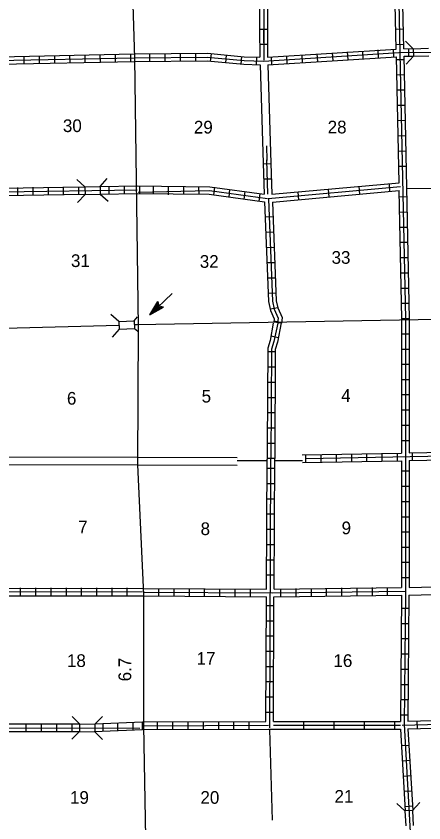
# Model space of a CAD drawing. Extents: x 1640390 to 2179601, y 15437295 to 15889889.
# Drawn here: x 1910816 to 1926859, y 15631554 to 15663303 of the extents above; entities that cross this region are included whole.
import ezdxf

# ---------------------------------------------------------------- set-up
doc = ezdxf.new("R2010")
doc.units = 0
for name, color, linetype in [('L10', 7, 'Continuous'), ('L13', 7, 'Continuous'), ('L14', 7, 'Continuous'), ('L18', 7, 'Continuous'), ('L28', 7, 'Continuous'), ('L3', 7, 'Continuous'), ('L8', 7, 'Continuous'), ('L9', 7, 'Continuous')]:
    doc.layers.add(name, color=color, linetype=linetype)

msp = doc.modelspace()

# ---------------------------------------------------------------- linework, layer by layer
at = {"layer": 'L10'}
for points in [[(1920418, 15661381), (1920538, 15657518)], [(1920719, 15661392), (1920839, 15657519)], [(1910449, 15645963), (1915594, 15645946)], [(1915578, 15645946), (1919508, 15645933)], [(1910449, 15645662), (1915592, 15645646)], [(1915592, 15645646), (1919508, 15645633)], [(1926284, 15640821), (1931173, 15640947)], [(1926273, 15640520), (1931173, 15640646)]]:
    msp.add_lwpolyline(points, dxfattribs=at)
at = {"layer": 'L13'}
for points in [[(1926183, 15656523), (1931331, 15656571)], [(1920682, 15645805), (1919508, 15645805)], [(1922078, 15645805), (1920978, 15645805)], [(1920782, 15635229), (1920893, 15631654)]]:
    msp.add_lwpolyline(points, dxfattribs=at)
at = {"layer": 'L18'}
for p, q in [((1926442, 15662020), (1926136, 15662316)), ((1926442, 15662020), (1927044, 15662041)), ((1926442, 15662020), (1926453, 15661724)), ((1926453, 15661724), (1926157, 15661413)), ((1926453, 15661724), (1927049, 15661740)), ((1913517, 15656582), (1913211, 15656872)), ((1914119, 15656597), (1914399, 15656914)), ((1913517, 15656582), (1914119, 15656597)), ((1913517, 15656582), (1913528, 15656281)), ((1914119, 15656597), (1914124, 15656296)), ((1913528, 15656281), (1913232, 15655974)), ((1913528, 15656281), (1914124, 15656296)), ((1914124, 15656296), (1914436, 15656017)), ((1914858, 15651280), (1914541, 15651565)), ((1915460, 15651312), (1915592, 15651470)), ((1914858, 15651280), (1915460, 15651312)), ((1914858, 15651280), (1914874, 15650979)), ((1914874, 15650979), (1915476, 15651016)), ((1915460, 15651312), (1915476, 15651016)), ((1915476, 15651016), (1915603, 15650905)), ((1914874, 15650979), (1914594, 15650663)), ((1913311, 15635445), (1913015, 15635746)), ((1913908, 15635440), (1914219, 15635741)), ((1913311, 15635144), (1913010, 15634849)), ((1913311, 15635445), (1913311, 15635144)), ((1913311, 15635445), (1913908, 15635440)), ((1913311, 15635144), (1913908, 15635139)), ((1913908, 15635440), (1913908, 15635139)), ((1913908, 15635139), (1914209, 15634838)), ((1926115, 15632029), (1925798, 15632314)), ((1926416, 15632045), (1926701, 15632357)), ((1926416, 15632045), (1926115, 15632029)), ((1926115, 15632029), (1926152, 15631433)), ((1926416, 15632045), (1926442, 15631448))]:
    msp.add_line(p, q, dxfattribs=at)
at = {"layer": 'L28'}
for p, q in [((1916076, 15651549), (1916957, 15652383)), ((1916076, 15651549), (1916392, 15652067)), ((1916134, 15651628), (1916392, 15652024)), ((1916176, 15651660), (1916392, 15652008)), ((1916224, 15651718), (1916408, 15651977)), ((1916392, 15652067), (1916435, 15651887)), ((1916076, 15651549), (1916609, 15651845)), ((1916134, 15651586), (1916556, 15651834)), ((1916176, 15651634), (1916540, 15651845)), ((1916234, 15651686), (1916509, 15651845)), ((1916266, 15651734), (1916382, 15651845)), ((1916276, 15651750), (1916408, 15651945)), ((1916292, 15651734), (1916477, 15651850)), ((1916308, 15651766), (1916382, 15651845)), ((1916350, 15651824), (1916419, 15651924)), ((1916350, 15651803), (1916440, 15651861)), ((1916377, 15651850), (1916419, 15651892)), ((1916408, 15651850), (1916435, 15651866)), ((1916609, 15651845), (1916435, 15651887))]:
    msp.add_line(p, q, dxfattribs=at)
at = {"layer": 'L3'}
for points in [[(1915149, 15672179), (1915476, 15661645), (1915624, 15651074)], [(1931785, 15651449), (1915582, 15651148), (1915486, 15651148)], [(1914853, 15651132), (1910365, 15651016)], [(1915624, 15651074), (1915592, 15645647), (1915824, 15640541), (1915824, 15635372), (1915919, 15630239)]]:
    msp.add_lwpolyline(points, dxfattribs=at)
at = {"layer": 'L8'}
for p, q in [((1920397, 15662792), (1920696, 15662795)), ((1920547, 15662793), (1920557, 15661683)), ((1926057, 15662791), (1925761, 15662780)), ((1920403, 15662195), (1920701, 15662198)), ((1926067, 15662189), (1925766, 15662178)), ((1915333, 15661513), (1915328, 15661814)), ((1916083, 15661524), (1916083, 15661825)), ((1916685, 15661524), (1916685, 15661825)), ((1917282, 15661529), (1917282, 15661830)), ((1917884, 15661540), (1917884, 15661840)), ((1918470, 15661524), (1918501, 15661825)), ((1922683, 15661513), (1922667, 15661814)), ((1923285, 15661555), (1923258, 15661856)), ((1923881, 15661598), (1923860, 15661899)), ((1924473, 15661629), (1924457, 15661930)), ((1925075, 15661672), (1925059, 15661972)), ((1925677, 15661703), (1925661, 15662004)), ((1926268, 15661724), (1926268, 15662020)), ((1911136, 15661429), (1911136, 15661730)), ((1911732, 15661439), (1911732, 15661740)), ((1912334, 15661455), (1912334, 15661745)), ((1912936, 15661466), (1912926, 15661767)), ((1913533, 15661471), (1913528, 15661772)), ((1914135, 15661487), (1914124, 15661788)), ((1914731, 15661497), (1914726, 15661798)), ((1919066, 15661471), (1919093, 15661772)), ((1919668, 15661413), (1919694, 15661714)), ((1920275, 15661392), (1920286, 15661682)), ((1920882, 15661408), (1920867, 15661703)), ((1921484, 15661439), (1921469, 15661740)), ((1922086, 15661481), (1922065, 15661782)), ((1926083, 15661587), (1925782, 15661582)), ((1926094, 15660990), (1925793, 15660980)), ((1926110, 15660388), (1925809, 15660383)), ((1926115, 15659787), (1925819, 15659781)), ((1926136, 15659190), (1925835, 15659179)), ((1926141, 15658588), (1925840, 15658583)), ((1926157, 15657991), (1925856, 15657981)), ((1920840, 15657488), (1920539, 15657479)), ((1926173, 15657389), (1925877, 15657379)), ((1920859, 15656892), (1920558, 15656883)), ((1910882, 15656254), (1910882, 15656555)), ((1911484, 15656265), (1911484, 15656566)), ((1912086, 15656270), (1912086, 15656571)), ((1912683, 15656281), (1912683, 15656582)), ((1913285, 15656291), (1913285, 15656587)), ((1914483, 15656307), (1914483, 15656608)), ((1915085, 15656312), (1915085, 15656613)), ((1915677, 15656323), (1915677, 15656624)), ((1916226, 15656291), (1916226, 15656587)), ((1916817, 15656270), (1916817, 15656571)), ((1917419, 15656291), (1917419, 15656587)), ((1918016, 15656281), (1918010, 15656582)), ((1918591, 15656265), (1918633, 15656566)), ((1919193, 15656180), (1919225, 15656481)), ((1919784, 15656096), (1919826, 15656397)), ((1920376, 15656017), (1920418, 15656312)), ((1926199, 15656191), (1925898, 15656180)), ((1926210, 15655589), (1925909, 15655578)), ((1920919, 15655399), (1920618, 15655388)), ((1926226, 15654987), (1925925, 15654987)), ((1920941, 15654797), (1920640, 15654792)), ((1920967, 15654195), (1920666, 15654190)), ((1926231, 15654390), (1925935, 15654390)), ((1920993, 15653598), (1920692, 15653588)), ((1926252, 15653788), (1925951, 15653788)), ((1921014, 15652996), (1920719, 15652991)), ((1926257, 15653186), (1925956, 15653186)), ((1921041, 15652405), (1920740, 15652389)), ((1926273, 15652590), (1925978, 15652590)), ((1926284, 15651988), (1925983, 15651988)), ((1921110, 15651829), (1920819, 15651771)), ((1925983, 15651407), (1926284, 15651407)), ((1921252, 15651222), (1920951, 15651254)), ((1921262, 15651228), (1920966, 15651292)), ((1921136, 15650641), (1920840, 15650705)), ((1925983, 15650805), (1926284, 15650805)), ((1921014, 15650090), (1920719, 15650090)), ((1925983, 15650203), (1926284, 15650203)), ((1921014, 15649490), (1920719, 15649490)), ((1925983, 15649607), (1926284, 15649607)), ((1921009, 15648887), (1920708, 15648887)), ((1925983, 15649005), (1926284, 15649005)), ((1921009, 15648287), (1920708, 15648287)), ((1925983, 15648408), (1926284, 15648408)), ((1920999, 15647688), (1920703, 15647688)), ((1925983, 15647806), (1926284, 15647806)), ((1920999, 15647088), (1920703, 15647088)), ((1925983, 15647204), (1926284, 15647204)), ((1925983, 15646607), (1926284, 15646607)), ((1920999, 15646488), (1920703, 15646488)), ((1922218, 15645731), (1922218, 15646032)), ((1922815, 15645747), (1922815, 15646048)), ((1923417, 15645763), (1923417, 15646064)), ((1924019, 15645773), (1924019, 15646074)), ((1924615, 15645789), (1924615, 15646090)), ((1925217, 15645800), (1925217, 15646095)), ((1925819, 15645805), (1925819, 15646106)), ((1926416, 15645821), (1926416, 15646122)), ((1920993, 15645889), (1920692, 15645889)), ((1920993, 15645499), (1920692, 15645499)), ((1925983, 15645404), (1926284, 15645404)), ((1920983, 15644897), (1920682, 15644897)), ((1925983, 15644807), (1926284, 15644807)), ((1920983, 15644295), (1920682, 15644295)), ((1925983, 15644205), (1926284, 15644205)), ((1920983, 15643698), (1920682, 15643698)), ((1925983, 15643603), (1926284, 15643603)), ((1920978, 15643096), (1920677, 15643096)), ((1925983, 15643006), (1926284, 15643006)), ((1920978, 15642500), (1920677, 15642500)), ((1925983, 15642405), (1926284, 15642405)), ((1920978, 15641898), (1920677, 15641898)), ((1925983, 15641808), (1926284, 15641808)), ((1920967, 15641296), (1920666, 15641296)), ((1925983, 15641206), (1926284, 15641206)), ((1910993, 15640498), (1910993, 15640799)), ((1911590, 15640498), (1911590, 15640799)), ((1912192, 15640498), (1912192, 15640799)), ((1912794, 15640498), (1912794, 15640799)), ((1913390, 15640498), (1913390, 15640799)), ((1913992, 15640504), (1913992, 15640805)), ((1914594, 15640504), (1914594, 15640805)), ((1915191, 15640504), (1915191, 15640805)), ((1916432, 15640483), (1916432, 15640778)), ((1917033, 15640472), (1917033, 15640773)), ((1917635, 15640472), (1917635, 15640773)), ((1918232, 15640472), (1918232, 15640773)), ((1918834, 15640461), (1918834, 15640762)), ((1919436, 15640461), (1919436, 15640762)), ((1920032, 15640461), (1920032, 15640762)), ((1921236, 15640461), (1921236, 15640762)), ((1921833, 15640472), (1921833, 15640773)), ((1922435, 15640483), (1922435, 15640778)), ((1923031, 15640488), (1923031, 15640789)), ((1923633, 15640498), (1923633, 15640799)), ((1924235, 15640504), (1924235, 15640805)), ((1924832, 15640514), (1924832, 15640815)), ((1925434, 15640520), (1925434, 15640821)), ((1920967, 15640097), (1920666, 15640097)), ((1925978, 15640007), (1926273, 15640007)), ((1920956, 15639495), (1920661, 15639495)), ((1925978, 15639405), (1926273, 15639405)), ((1920956, 15638899), (1920661, 15638899)), ((1925967, 15638804), (1926268, 15638804)), ((1920956, 15638297), (1920661, 15638297)), ((1925956, 15638207), (1926257, 15638207)), ((1920951, 15637695), (1920650, 15637695)), ((1925951, 15637605), (1926252, 15637605)), ((1920951, 15637098), (1920650, 15637098)), ((1925951, 15637003), (1926252, 15637003)), ((1920951, 15636496), (1920650, 15636496)), ((1925941, 15636406), (1926242, 15636406)), ((1920941, 15635900), (1920640, 15635900)), ((1925935, 15635804), (1926231, 15635804)), ((1914235, 15635166), (1914235, 15635461)), ((1914816, 15635181), (1914816, 15635482)), ((1915423, 15635197), (1915423, 15635498)), ((1915782, 15635224), (1915782, 15635525)), ((1916384, 15635224), (1916384, 15635525)), ((1916986, 15635229), (1916986, 15635530)), ((1917583, 15635229), (1917583, 15635530)), ((1918184, 15635229), (1918184, 15635530)), ((1918786, 15635240), (1918786, 15635540)), ((1919383, 15635240), (1919383, 15635540)), ((1919985, 15635245), (1919985, 15635546)), ((1926611, 15635266), (1926601, 15635562)), ((1911215, 15635144), (1911215, 15635445)), ((1911817, 15635144), (1911817, 15635445)), ((1912419, 15635144), (1912419, 15635445)), ((1913016, 15635144), (1913016, 15635445)), ((1925983, 15634595), (1926273, 15634611)), ((1926014, 15633999), (1926315, 15634015)), ((1926051, 15633397), (1926352, 15633413)), ((1926083, 15632805), (1926384, 15632821)), ((1926115, 15632203), (1926416, 15632225))]:
    msp.add_line(p, q, dxfattribs=at)
for points in [[(1919927, 15682665), (1920434, 15672100), (1920545, 15666814), (1920566, 15661571)], [(1926152, 15651391), (1925925, 15661846), (1925819, 15667200)], [(1920360, 15666640), (1920397, 15662792)], [(1920692, 15666656), (1920705, 15662800)], [(1925766, 15662004), (1925708, 15664972)], [(1926067, 15662020), (1926009, 15664956)], [(1920397, 15662792), (1920407, 15661682)], [(1920705, 15662800), (1920708, 15661687)], [(1915486, 15661666), (1918332, 15661687), (1919784, 15661555), (1920545, 15661529), (1925877, 15661872), (1931331, 15661914), (1941569, 15662157)], [(1910149, 15661703), (1915460, 15661814)], [(1915486, 15661814), (1918343, 15661840), (1919790, 15661703), (1920407, 15661682)], [(1920708, 15661687), (1925766, 15662004)], [(1926067, 15662020), (1926426, 15662031)], [(1894335, 15661423), (1904832, 15661529), (1910032, 15661555), (1915465, 15661666)], [(1910159, 15661408), (1915465, 15661513)], [(1915486, 15661513), (1918327, 15661540), (1919774, 15661408), (1920418, 15661381)], [(1920719, 15661392), (1925777, 15661703)], [(1925882, 15656745), (1925777, 15661703)], [(1926078, 15661724), (1926442, 15661730)], [(1926300, 15651391), (1926078, 15661724)], [(1920538, 15657518), (1920576, 15656291)], [(1920725, 15656291), (1920683, 15657647)], [(1920839, 15657519), (1920877, 15656291)], [(1904885, 15656312), (1915582, 15656471)], [(1910291, 15656539), (1913491, 15656587)], [(1914124, 15656597), (1915582, 15656624)], [(1915582, 15656624), (1918433, 15656587), (1920576, 15656291)], [(1915618, 15656370), (1918427, 15656439), (1920703, 15656122)], [(1925999, 15651391), (1925893, 15656439)], [(1910307, 15656238), (1913507, 15656291)], [(1914119, 15656296), (1915582, 15656323)], [(1915582, 15656323), (1918417, 15656291), (1920592, 15655990)], [(1920740, 15656096), (1920898, 15652088), (1920967, 15651771), (1921125, 15651423), (1921099, 15651238)], [(1920592, 15655990), (1920750, 15652072), (1920824, 15651724), (1920967, 15651396), (1920951, 15651254)], [(1920898, 15655980), (1921051, 15652104), (1921110, 15651824), (1921284, 15651449), (1921252, 15651222)], [(1925983, 15651407), (1925983, 15646106)], [(1926136, 15651407), (1926136, 15640678), (1926083, 15635424), (1926374, 15630255)], [(1926284, 15651407), (1926284, 15646116)], [(1920935, 15651222), (1920809, 15650541), (1920719, 15650230), (1920692, 15646396)], [(1921242, 15651233), (1921094, 15650472), (1921014, 15650182), (1920993, 15645889)], [(1920692, 15646396), (1920692, 15645863)], [(1922218, 15645889), (1936601, 15646164), (1942831, 15646465)], [(1922077, 15646035), (1925983, 15646106)], [(1926284, 15646116), (1931141, 15646206)], [(1920666, 15640757), (1920692, 15645863)], [(1920793, 15635298), (1920840, 15645863)], [(1920967, 15640757), (1920993, 15645889)], [(1922079, 15645734), (1925983, 15645805)], [(1925983, 15645805), (1925983, 15640821)], [(1926284, 15645815), (1931141, 15645905)], [(1926284, 15645815), (1926284, 15640821)], [(1904990, 15640630), (1915782, 15640657)], [(1910449, 15640789), (1915835, 15640778)], [(1915835, 15640778), (1920666, 15640757)], [(1915835, 15640630), (1920893, 15640604), (1926136, 15640678)], [(1920967, 15640757), (1925983, 15640821)], [(1910434, 15640488), (1915835, 15640483)], [(1915835, 15640483), (1920661, 15640456)], [(1920640, 15635546), (1920661, 15640456)], [(1920941, 15635546), (1920956, 15640456)], [(1920956, 15640456), (1925978, 15640520)], [(1925978, 15640520), (1925935, 15635546)], [(1926273, 15640520), (1926231, 15635556)], [(1926009, 15635398), (1941933, 15635820)], [(1913918, 15635445), (1915782, 15635525)], [(1915782, 15635525), (1920640, 15635546)], [(1926231, 15635556), (1931210, 15635683)], [(1905217, 15635313), (1915682, 15635287)], [(1910423, 15635445), (1913301, 15635445)], [(1910423, 15635144), (1913311, 15635144)], [(1913892, 15635144), (1915782, 15635224)], [(1915782, 15635372), (1920740, 15635398)], [(1915782, 15635224), (1920740, 15635245)], [(1925935, 15635245), (1926125, 15632024)], [(1926231, 15635255), (1931215, 15635382)], [(1926231, 15635255), (1926426, 15632045)]]:
    msp.add_lwpolyline(points, dxfattribs=at)
at = {"layer": 'L9'}
for p, q in [((1923132, 15656191), (1923111, 15656486)), ((1924335, 15656296), (1924309, 15656597)), ((1925523, 15656407), (1925502, 15656708)), ((1921944, 15656080), (1921917, 15656381)), ((1922134, 15635247), (1922134, 15635545)), ((1923327, 15635247), (1923327, 15635545)), ((1924520, 15635247), (1924520, 15635545)), ((1925713, 15635247), (1925713, 15635545))]:
    msp.add_line(p, q, dxfattribs=at)
for points in [[(1920694, 15657625), (1920676, 15658202)], [(1920877, 15656291), (1925882, 15656745)], [(1920735, 15656122), (1925935, 15656597)], [(1920898, 15655980), (1925893, 15656439)], [(1921115, 15651222), (1920951, 15650504), (1920867, 15650203), (1920840, 15645889)], [(1920941, 15635546), (1925935, 15635546)], [(1920740, 15635245), (1925935, 15635245)], [(1920941, 15635396), (1925935, 15635396)]]:
    msp.add_lwpolyline(points, dxfattribs=at)

# ---------------------------------------------------------------- texts
at = {"layer": 'L14'}
for s, p in [('30', (1912656, 15658741)), ('29', (1917810, 15658683)), ('28', (1923074, 15658688)), ('31', (1912973, 15653429)), ('32', (1918042, 15653398)), ('33', (1923227, 15653556)), ('6', (1912815, 15648012)), ('5', (1918116, 15648096)), ('4', (1923607, 15648123)), ('7', (1913258, 15642948)), ('9', (1923623, 15642911)), ('8', (1918074, 15642880)), ('18', (1912815, 15637689)), ('17', (1917915, 15637774)), ('16', (1923301, 15637689)), ('19', (1912936, 15632304)), ('20', (1918068, 15632304)), ('21', (1923343, 15632346))]:
    msp.add_text(s, height=500, rotation=360, dxfattribs=at).set_placement(p)
at = {"layer": 'L28'}
msp.add_text('6.7', height=500, rotation=90, dxfattribs=at).set_placement((1915344, 15637124))

doc.saveas('drawing.dxf')
